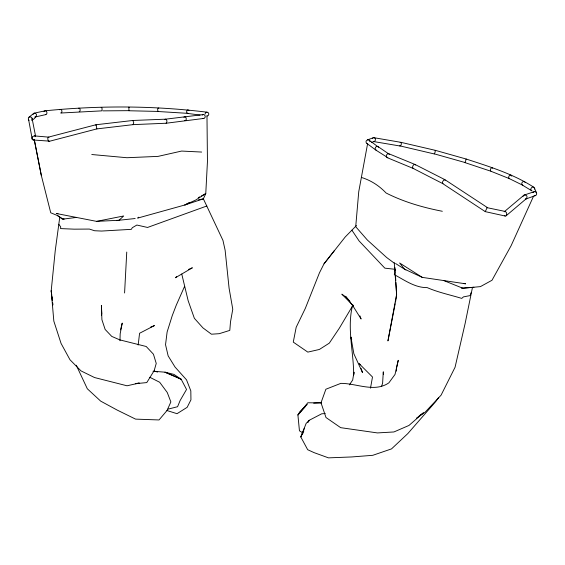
<?xml version="1.0" encoding="UTF-8"?>
<svg xmlns="http://www.w3.org/2000/svg" width="565" height="565" viewBox="0 0 565 565"><rect width="100%" height="100%" fill="white"/><g stroke="black" fill="none" stroke-linecap="round" stroke-linejoin="round"><path stroke-width="0.85" d="M95.859 125.183L95.895 124.759L132.895 120.472L165.736 119.173L166.739 120.352A2.147 1.236 84.3 0 1 166.873 121.92L166.089 123.241L133.107 124.632L133.714 122.76L132.895 120.472M119.964 340.73L120.183 333.753L122.231 323.081L120.571 329.868M466.287 159.507L466.189 159.033L435.361 150.347L400.882 142.324L373.818 137.676M396.277 371.177L396.362 369.425M124.583 292.988L126.751 252.068M445.022 180.532L444.846 179.642L415.014 164.464L388.953 153.793C386.969 152.995 385.259 156.385 387.004 157.571L413.072 168.37L442.55 183.498L485.271 211.635L505.166 216.028A2.055 1.384 81.3 0 0 506.247 215.682L526.481 198.541M138.171 345.031L139.576 333.272L154.45 325.574L150.445 327.234M396.016 299.408L396.609 294.492L395.895 282.415M59.742 217.356L55.243 250.648L51.21 290.714L52.277 300.742M354.029 372.589L353.669 374.969C353.711 352.044 346.959 328.661 352.391 306.068M354.001 372.229L352.687 380.012L349.41 384.885M485.293 211.268L485.271 211.635L487.207 207.454L444.846 179.642A2.013 0.805 -58.3 0 0 443.998 179.882L442.967 181.118A2.394 0.953 -58.3 0 0 442.374 182.608L442.55 183.498A2.013 0.805 -58.3 0 0 443.073 183.463M370.492 388.176L372.497 377.003L359.142 363.676L360.456 364.736M367.645 143.475L358.74 191.74L355.717 226.699L367.328 239.991L386.651 257.506L394.914 263.629M395.175 303.737L387.936 340.935L396.609 294.492L394.257 262.64M395.514 302.007L395.846 300.276M472.411 287.719L465.143 323.413L455.058 367.271L441.074 395.175L425.163 412.146L416.532 418.072M395.027 267.725L395.006 272.867L394.292 274.639C404.568 280.12 415.056 287.839 427.175 287.606C438.32 292.444 450.185 294.859 461.746 298.398L463.441 296.886L470.115 295.594L471.048 292.712M396.404 368.55L398.24 360.315L395.027 374.425L388.889 382.837C374.411 392.83 356.67 383.254 340.808 383.374L325.885 389.229L321.005 402.781L325.991 417.514L340.66 427.663L377.434 432.924L393.925 431.957L408.975 425.445L423.432 412.824L419.202 415.875M101.418 315.482L101.806 313.794L101.403 305.524L101.912 319.691L105.139 329.452L111.764 336.415L119.837 339.89L146.201 346.493L153.44 354.206L156.237 363.422L154.196 370.598L146.78 382.576L135.529 383.699M32.925 114.547L34.147 113.162L45.285 110.789C98.974 105.443 153.419 105.577 206.981 112.188M381.516 386.432L382.611 383.183L383.296 371.812L383.352 374.348M128.968 110.662L102.795 110.867M101.177 107.689C102.081 106.446 102.456 110.401 101.601 110.874L60.752 113.021C63.111 112.802 61.606 107.823 59.706 109.758M304.387 428.249L300.813 436.971L307.678 449.712L314.105 452.643L328.484 457.862L351.698 456.951L372.773 455.312L391.51 448.9L407.789 433.616L435.792 401.503L438.666 397.499M184.451 286.66L176.245 305.241L172.233 315.687L167.12 331.98L165.538 344.699L168.144 355.879L175.058 367.073L186.514 379.835L190.822 390.86L190.942 399.836L187.163 407.316L177.029 413.686L166.866 410.501M523.105 196.352L523.402 195.758A1.109 1.024 46 0 1 523.727 195.377L524.165 195.08A1.116 1.031 46 0 1 524.694 194.911L526.34 195.434A1.059 0.982 45.7 0 1 526.707 195.886L526.933 196.387A1.052 0.975 45.6 0 1 527.025 196.895L526.651 198.294A1.109 1.031 45.6 0 1 526.326 198.668L525.888 198.965A1.116 1.031 45.6 0 1 525.591 199.099M533.593 196.097L511.099 245.726L491.995 280.268L480.412 286.617L462.89 288.263L461.323 287.613M303.85 430.911L300.813 436.971L306.124 423.453L309.168 420.311L321.732 413.785L325.256 413.58M308.405 421.822L309.168 420.311L307.861 422.472M356.444 225.569L345.264 236.926L324.02 263.806L319.437 272.881L305.347 308.321L296.18 327.283L293.27 342.115L307.826 352.115L319.395 349.453L329.303 343.139L339.339 328.194L353.047 305.107M43.957 111.708L44.875 110.839M506.247 215.682L506.727 214.199A2.514 1.688 81.3 0 0 506.318 212.447L505.265 211.458L486.966 207.652M31.725 120.26C34.154 119.66 39.684 113.487 34.147 113.162M334.445 250.521L324.02 263.806M164.938 119.639L165.446 119.194L203.026 114.61A1.829 1.681 76.1 0 1 204.346 114.872L204.982 115.62A2.027 1.865 76.1 0 1 204.961 117.576L203.887 118.424L166.089 123.241M532.986 192.594C535.246 189.339 538.841 194.819 535.055 195.73L525.457 199.127M49.353 141.123L33.42 140.014A1.914 1.66 -53.8 0 1 32.24 139.336L28.349 118.156A1.01 0.932 15.7 0 1 28.54 117.725L28.857 117.336A1.01 0.939 15.8 0 1 29.295 117.04L30.969 117.068A1.066 0.989 15.7 0 1 31.435 117.379L31.788 117.767A1.059 0.982 15.6 0 1 32.028 118.205L35.581 136.165M304.959 407.118L297.917 415L299.443 430.812L303.08 433.087M435.156 150.459L435.205 151.936L434.273 153.955L399.632 145.812M307.282 404.42L299.951 411.546L297.917 415L307.784 402.753L321.421 402.965M183.844 117.202C186.302 114.992 187.559 121.376 184.515 120.613M176.661 276.596L175.383 277.761L192.375 267.789L188.371 269.498M36.104 116.468L34.839 117.04M138.708 217.186L137.634 218.111L184.783 205.003L203.372 198.838L205.766 193.604L207.454 161.512L206.974 115.839M504.185 211.811L523.981 195.165M29.098 117.132L33.716 113.353M400.133 142.578C402.019 141.575 401.538 145.756 400.069 146.017L373.656 141.561A1.942 1.667 -83.2 0 0 375.372 139.979A1.942 1.667 -83.2 0 0 374.39 137.804A1.942 1.667 -83.2 0 0 372.335 138.623M202.235 115.076L203.026 114.61M78.613 108.205C80.287 107.477 80.795 111.362 79.22 111.701M465.172 162.565L434.224 153.828M189.282 202.56L184.783 205.003L195.631 200.088L205.766 193.604L201.274 196.048M198.273 197.672L199.77 196.86M35.305 116.969L45.885 114.575C47.644 113.932 47.107 110.917 45.285 110.789M158.631 111.439L128.94 110.754L128.876 107.138L128.975 107.59M373.387 137.733L367.483 139.88L366.304 140.826A2.076 2.034 -37 0 0 366.092 142.331L366.579 143.206L375.958 150.156L387.837 157.692M371.664 142.429L374.087 141.497M206.854 205.985L147.543 227.455L136.871 225.04L132.337 227.695L131.313 229.341L101.538 231.057L94.567 230.739L89.39 229.065L74.142 229.164L60.561 228.592L60.709 226.918L58.809 224.284M34.416 139.788L33.42 140.014M524.595 194.925L534.313 191.662M167.805 409.194L177.572 406.722L180.164 400.451L186.535 389.455L181.21 379.32L173.921 374.39L164.952 372.18L152.995 371.219M188.18 113.374L158.44 111.531C157.268 111.1 157.395 107.604 158.786 108.092M198.287 199.904L203.372 198.838L222.956 240.393L225.131 250.253L229.086 288.214L232.773 309.232L230.506 321.845L229.8 330.391L219.255 333.682L211.444 334.205L202.962 327.898L194.367 318.314L188.173 300.764L181.753 274.046M57.976 213.747L56.246 213.485L96.58 221.367L123.7 215.971L119.031 220.258L116.559 220.64M135.31 383.621L139.265 383.042L127.026 385.789L94.539 377.547L81.007 370.901L69.989 359.764L61.062 343.414L53.83 321.125L51.21 290.714L51.726 294.994M45.475 114.624L45.885 114.575M76.416 217.426L63.231 219.093L63.753 219.51L57.531 215.59L50.737 212.779L41.316 175.418L34.232 139.654M413.742 168.419L413.072 168.37C411.843 167.12 413.234 164.097 415.014 164.464L415.423 165.044M133.291 124.618L96.834 128.905L96.551 128.502M313.674 403.149L320.984 402.626M64.163 218.994L62.489 219.192L57.531 215.59M135.162 218.521L119.031 220.258L96.58 221.367M534.511 195.78L535.055 195.73M48.943 137.408A2.048 0.833 81.7 0 0 48.477 137.118L47.926 137.733A2.232 0.904 81.7 0 0 47.841 139.244L48.265 140.77A2.048 0.833 81.7 0 0 48.95 141.405L96.834 128.905L96.177 125.155L95.895 124.759L48.477 137.118L34.373 135.89L32.918 136.419A2.345 2.027 -53.9 0 0 32.028 137.853L32.043 138.898M461.598 288.15L473.929 287.246M201.641 152.056L181.605 151.06L158.052 156.385L126.913 157.727L91.77 154.52M376.643 150.339C373.79 150.043 375.485 145.254 377.936 146.533L389.525 154.429M199.996 115.062L187.855 113.452C185.193 113.177 187.354 107.795 188.957 110.627M395.705 263.615L404.469 269.124L422.267 277.373L465.595 283.814L463.879 283.482M442.324 211.275C422.874 207.482 403.827 201.98 386.093 193.004C379.2 185.73 370.908 180.348 361.381 177.431M154.259 371.092L157.6 372.053M489.728 170.849L465.052 162.649L466.189 159.033C489.431 166.633 513.246 173.921 533.939 187.326L536.559 192.722M492.567 168.186C491.493 166.244 489.269 170.482 490.865 171.23M509.566 178.702L490.639 171.138M443.793 280.572L461.873 287.853M522.809 185.256L509.227 178.568C507.61 177.346 509.757 173.872 511.431 175.369M533.939 187.326C532.096 186.189 529.829 188.887 531.291 190.497M532.124 191.005L522.406 185.094C520.153 183.576 523.663 179.727 525.083 182.29M149.774 377.272L159.676 382.258L167.268 392.52L170.87 401.92L167.085 410.423L159.04 419.95L135.579 419.124L117.096 410.035L100.683 401.129L87.314 388.769L76.275 365.237M505.166 216.028L504.418 215.491M405.889 269.929L404.469 269.124L399.639 263L422.267 277.373M344.721 296.215L341.853 294.167L353.506 305.955M367.483 139.88A1.872 1.836 -37.1 0 1 368.945 140.035L378.578 147.211M29.006 120.345L28.653 119.95M368.945 140.035L369.637 140.742M349.961 301.364L345.476 296.251L352.454 305.178L361.091 318.992L359.898 315.835M351.896 230.181L359.086 240.937L384.836 268.156L394.893 269.279L395.182 270.338M28.328 119.293L28.42 119.519A1.059 0.982 15.6 0 0 28.533 119.787M351.72 339.593L350.914 337.121L353.86 353.768L362.483 372.582L361.134 368.458M534.596 188.053L534.773 189.056M511.615 175.722L511.706 176.153M34.253 139.428L41.316 175.418M32.113 118.424L32.092 119.568A1.003 0.932 15.4 0 1 31.944 119.942M52.496 302.473L52.82 305.072M51.931 296.71L52.241 299.281M52.651 302.706L52.856 304.422M395.486 275.515L395.79 280.692M367.441 143.694A1.872 1.836 -37 0 1 366.975 143.51M369.821 141.215A2.076 2.034 -37 0 1 369.884 141.73M504.503 211.543A2.055 1.384 81.3 0 1 505.265 211.458M205.13 114.081A1.893 1.822 -82.1 0 1 206.974 112.188A1.893 1.822 -82.1 0 1 208.782 114.088A1.893 1.822 -82.1 0 1 206.931 115.98M203.887 118.424A1.829 1.681 76 0 1 202.983 118.382M34.373 135.89A1.914 1.66 -53.9 0 1 35.553 136.568M178.095 377.681L164.952 372.18L181.21 379.32L178.095 377.681"/></g></svg>
